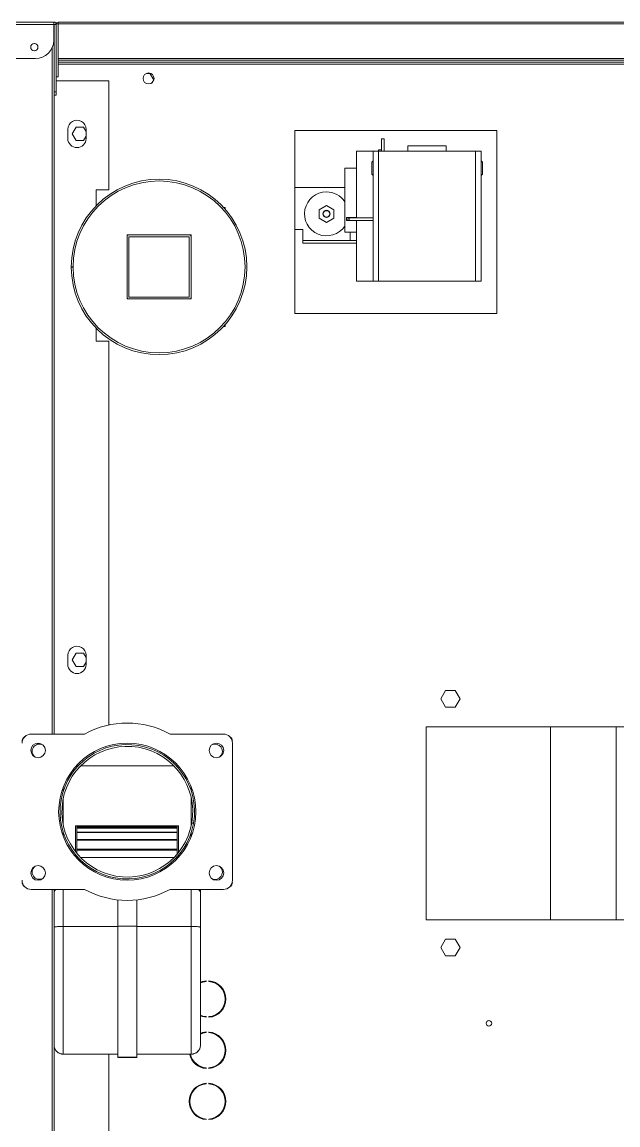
# Model space of a CAD drawing. Header units: millimetres. Extents: x 7703 to 14147, y -5820 to 95.
# Drawn here: x 12749.7 to 12782.3, y -3482.4 to -3422 of the extents above; entities that cross this region are included whole.
import ezdxf

# ---------------------------------------------------------------- set-up
doc = ezdxf.new("R2010")
doc.units = ezdxf.units.MM

# ---------------------------------------------------------------- blocks, each defined once
blk = doc.blocks.new('A$C7BB95772')
at = {"color": 1, "linetype": 'Continuous', "lineweight": 0}
for p, q in [((1158.68, -922.91), (1158.68, -49.91)), ((1177.65, -49.91), (1177.65, -922.91)), ((1178.66, -49.91), (1178.66, -922.91)), ((1155.7, -922.92), (1155.7, -70.05)), ((1156.8, -922.92), (1156.8, -70.02)), ((1157.82, -922.89), (1157.82, -68.61)), ((1157.83, -68.61), (1157.83, -922.89)), ((687.64, -613.01), (687.64, -721.75)), ((793.24, -721.75), (793.24, -613.01)), ((687.64, -617.83), (793.24, -617.83)), ((687.64, -653.83), (793.24, -653.83)), ((1119.26, -683.09), (1019.26, -683.09)), ((1019.26, -683.09), (1019.26, -793.5)), ((1119.26, -793.5), (1119.26, -683.09)), ((1036.98, -691.75), (1036.98, -694.76)), ((1036.98, -691.75), (1107.98, -691.75)), ((1095.43, -691), (1094.73, -691.71)), ((1094.73, -691.71), (1094.73, -691.75)), ((1102.73, -691.71), (1094.73, -691.71)), ((1102.02, -691), (1095.43, -691)), ((1102.73, -691.71), (1102.02, -691)), ((1102.73, -691.75), (1102.73, -691.71)), ((1107.98, -691.75), (1107.98, -694.76)), ((1036.98, -694.76), (1036.98, -747.74)), ((1036.98, -694.76), (1107.98, -694.76)), ((1107.98, -694.76), (1107.98, -710.75)), ((672.39, -703.21), (667.82, -705.86)), ((676.97, -705.86), (672.39, -703.21)), ((808.49, -703.21), (803.92, -705.86)), ((813.07, -705.86), (808.49, -703.21)), ((667.82, -705.86), (667.82, -711.14)), ((667.82, -711.14), (672.39, -713.78)), ((672.39, -713.78), (676.97, -711.14)), ((676.97, -711.14), (676.97, -705.86)), ((803.92, -705.86), (803.92, -711.14)), ((803.92, -711.14), (808.49, -713.78)), ((808.49, -713.78), (813.07, -711.14)), ((813.07, -711.14), (813.07, -705.86)), ((1107.98, -710.75), (1110.99, -710.75)), ((1107.98, -731.75), (1107.98, -710.75)), ((1110.99, -731.75), (1110.99, -710.75)), ((687.64, -721.75), (793.24, -721.75)), ((1110.99, -731.75), (1107.98, -731.75)), ((1107.98, -731.75), (1107.98, -747.74)), ((1036.98, -747.74), (1107.98, -747.74)), ((1036.98, -747.74), (1036.98, -750.75)), ((1114.73, -744.75), (1107.98, -744.75)), ((1108.73, -746.25), (1107.98, -746.25)), ((1114.73, -746.25), (1107.98, -746.25)), ((1107.98, -747.74), (1107.98, -750.75)), ((1108.73, -747.75), (1107.98, -747.75)), ((1108.73, -746.25), (1108.73, -747.75)), ((1114.73, -744.75), (1114.73, -746.25)), ((1036.98, -750.75), (1107.98, -750.75)), ((1036.98, -750.75), (1036.98, -750.76)), ((1036.98, -750.76), (1036.98, -759.75)), ((1036.98, -750.76), (1070.13, -750.76)), ((1070.13, -763.92), (1070.13, -750.75)), ((1071.63, -763.92), (1071.63, -750.75)), ((1071.63, -750.76), (1094.73, -750.76)), ((1094.73, -750.75), (1094.73, -750.8)), ((1094.73, -750.8), (1095.43, -751.5)), ((1102.73, -750.8), (1094.73, -750.8)), ((1102.02, -751.5), (1095.43, -751.5)), ((1102.02, -751.5), (1102.73, -750.8)), ((1102.73, -750.8), (1102.73, -750.75)), ((1102.73, -750.76), (1107.98, -750.76)), ((1107.98, -750.75), (1107.98, -750.76)), ((1107.98, -750.76), (1107.98, -759.75)), ((1036.98, -759.75), (1070.13, -759.75)), ((1057.73, -759.75), (1057.73, -789.25)), ((1059.23, -789.25), (1059.23, -759.75)), ((1063.73, -766.25), (1063.73, -759.75)), ((1070.03, -759.75), (1070.03, -765.25)), ((1071.63, -759.75), (1107.98, -759.75)), ((1071.73, -765.25), (1071.73, -759.75)), ((1098.73, -759.75), (1098.73, -766.25)), ((1059.23, -763.25), (1063.73, -763.25)), ((1059.23, -789.25), (1059.23, -763.25)), ((1070.03, -763.25), (1070.13, -763.25)), ((1070.03, -765.25), (1071.73, -765.25)), ((1071.63, -763.92), (1070.13, -763.92)), ((1071.63, -763.25), (1071.73, -763.25)), ((1098.73, -766.25), (1063.73, -766.25)), ((1088.23, -766.25), (1088.23, -793.5)), ((1071.41, -772.25), (1069.1, -776.25)), ((1069.1, -776.25), (1071.41, -780.26)), ((1076.04, -772.25), (1071.41, -772.25)), ((1078.35, -776.25), (1076.04, -772.25)), ((1076.04, -780.26), (1078.35, -776.25)), ((1071.41, -780.26), (1076.04, -780.26)), ((1057.73, -789.25), (1059.23, -789.25)), ((1065.23, -789.25), (1059.23, -789.25)), ((1065.23, -793.5), (1065.23, -789.25)), ((1019.26, -793.5), (1119.26, -793.5)), ((709.23, -827.62), (784.23, -827.62)), ((1013.09, -831.66), (1012.15, -831.66)), ((1012.15, -831.66), (1012.15, -832.51)), ((1077.15, -831.66), (1076.37, -831.66)), ((1077.15, -832.35), (1077.15, -831.66)), ((704.23, -861.75), (704.23, -832.62)), ((789.23, -832.62), (789.23, -861.75)), ((578.28, -840.5), (578.63, -840.5)), ((578.63, -842), (578.28, -842)), ((597.87, -840.5), (598.23, -840.5)), ((598.23, -842), (597.87, -842)), ((606.28, -840.5), (606.63, -840.5)), ((606.63, -842), (606.28, -842)), ((625.87, -840.5), (626.23, -840.5)), ((626.23, -842), (625.87, -842)), ((634.28, -840.5), (634.63, -840.5)), ((634.63, -842), (634.28, -842)), ((653.87, -840.5), (654.23, -840.5)), ((654.23, -842), (653.87, -842)), ((614.02, -850.12), (614.02, -879.87)), ((614.19, -850.12), (614.02, -850.12)), ((683.96, -850.12), (614.19, -850.12)), ((614.19, -879.87), (614.19, -850.12)), ((619.02, -845.12), (619.18, -845.12)), ((619.18, -845.12), (683.54, -845.12)), ((683.54, -845.12), (702.63, -845.12)), ((683.96, -879.87), (683.96, -850.12)), ((704.23, -850.12), (683.96, -850.12)), ((702.63, -845.12), (704.23, -845.12)), ((733.27, -850.12), (735.53, -850.12)), ((739.45, -850.12), (754.02, -850.12)), ((740.52, -849.91), (740.35, -848.93)), ((740.45, -848.91), (740.62, -849.9)), ((757.94, -850.12), (760.2, -850.12)), ((1062.23, -850.25), (1027.23, -850.25)), ((1027.23, -850.25), (1027.23, -885.25)), ((1061.23, -850.25), (1028.23, -850.25)), ((1062.23, -885.25), (1062.23, -850.25)), ((1027.23, -851.25), (1027.23, -884.25)), ((1028.23, -851.25), (1028.23, -884.25)), ((1061.23, -851.25), (1028.23, -851.25)), ((1061.23, -884.25), (1061.23, -851.25)), ((1062.23, -884.25), (1062.23, -851.25)), ((722.93, -857.12), (721.73, -857.12)), ((721.73, -857.17), (721.73, -858.18)), ((722.15, -857.81), (721.73, -857.81)), ((721.73, -859.56), (721.73, -910.67)), ((738.92, -857.81), (723.67, -857.81)), ((738.92, -857.12), (724.51, -857.12)), ((725.73, -912.77), (725.73, -857.81)), ((726.06, -912.77), (726.06, -857.81)), ((726.28, -912.77), (726.28, -857.81)), ((731.22, -912.77), (731.22, -857.81)), ((731.56, -912.77), (731.56, -857.81)), ((731.57, -912.77), (731.57, -857.81)), ((735.27, -912.77), (735.27, -857.81)), ((735.61, -912.77), (735.61, -857.81)), ((737.76, -912.77), (737.76, -857.81)), ((738.09, -912.77), (738.09, -857.81)), ((738.61, -912.77), (738.61, -857.81)), ((738.92, -857.81), (738.61, -857.81)), ((738.92, -857.81), (738.92, -857.12)), ((738.92, -912.77), (738.92, -857.81)), ((771.73, -858.18), (771.73, -857.17)), ((771.73, -910.67), (771.73, -859.56)), ((1147.02, -870.68), (1145.54, -871.54)), ((1150.6, -872.74), (1147.02, -870.68)), ((1150.6, -874.59), (1150.6, -872.74)), ((612.27, -890.37), (612.27, -879.87)), ((612.44, -879.87), (612.27, -879.87)), ((612.44, -890.37), (612.44, -879.87)), ((684.11, -879.87), (612.44, -879.87)), ((684.11, -890.37), (684.11, -879.87)), ((698.52, -879.87), (684.11, -879.87)), ((1027.23, -885.25), (1062.23, -885.25)), ((1028.23, -884.25), (1061.23, -884.25)), ((1028.23, -885.25), (1061.23, -885.25)), ((612.44, -890.37), (612.27, -890.37)), ((684.11, -890.37), (612.44, -890.37)), ((614.02, -890.37), (614.02, -920.12)), ((614.19, -920.12), (614.19, -890.37)), ((683.96, -920.12), (683.96, -890.37)), ((698.52, -890.37), (684.11, -890.37)), ((221.46, -895.13), (614.02, -895.13)), ((794.19, -895.13), (1004.08, -895.13)), ((1004.08, -895.13), (1004.08, -902.11)), ((1086.95, -902.11), (1086.95, -895.13)), ((1086.95, -895.13), (1146.46, -895.13)), ((1146.46, -895.13), (1146.46, -923.92)), ((1004.08, -902.11), (1011.2, -902.11)), ((1078.26, -902.11), (1086.95, -902.11)), ((704.23, -937.62), (704.23, -908.49)), ((789.23, -908.49), (789.23, -937.62)), ((828.58, -907.63), (826.23, -908.98)), ((826.23, -908.98), (826.23, -913.11)), ((827.3, -907.63), (832.3, -907.63)), ((833.38, -908.98), (831.03, -907.63)), ((833.38, -913.11), (833.38, -908.98)), ((1116.28, -907.63), (1113.93, -908.98)), ((1113.93, -908.98), (1113.93, -913.11)), ((1114.96, -907.63), (1119.96, -907.63)), ((1121.08, -908.98), (1118.73, -907.63)), ((1121.08, -913.11), (1121.08, -908.98)), ((721.73, -912.06), (721.73, -913.07)), ((722.52, -912.77), (721.73, -912.77)), ((723.33, -913.45), (722.17, -913.45)), ((738.92, -912.77), (724.07, -912.77)), ((738.92, -913.45), (724.93, -913.45)), ((738.92, -912.77), (738.61, -912.77)), ((738.92, -913.45), (738.92, -912.77)), ((771.73, -913.07), (771.73, -912.06)), ((826.23, -913.11), (829.8, -915.18)), ((829.8, -915.18), (833.38, -913.11)), ((1044.68, -914.75), (1044.68, -915.75)), ((1044.78, -915.75), (1044.78, -914.75)), ((1113.93, -913.11), (1117.5, -915.18)), ((1117.5, -915.18), (1121.08, -913.11)), ((614.02, -920.12), (614.19, -920.12)), ((614.19, -920.12), (683.96, -920.12)), ((683.96, -920.12), (704.23, -920.12)), ((735.53, -920.12), (733.27, -920.12)), ((754.02, -920.12), (739.45, -920.12)), ((760.2, -920.12), (757.94, -920.12)), ((832.3, -917.63), (827.3, -917.63)), ((1119.96, -917.63), (1114.96, -917.63)), ((1148.68, -923.92), (1148.68, -922.92)), ((1148.68, -922.92), (1177.65, -922.92)), ((1156.8, -922.89), (1157.82, -922.89)), ((1157.83, -922.89), (1157.82, -922.89)), ((1158.68, -922.89), (1157.83, -922.89)), ((1177.65, -922.91), (1158.68, -922.91)), ((1161.97, -922.91), (1161.97, -922.92)), ((1164.12, -922.91), (1164.12, -922.92)), ((1176.44, -922.91), (1176.44, -922.92)), ((1177.65, -922.91), (1178.66, -922.91)), ((1177.65, -923.92), (1177.65, -922.92)), ((704.23, -925.12), (198.48, -925.12)), ((704.23, -926.13), (203.2, -926.13)), ((229.26, -925.11), (618.71, -925.11)), ((789.23, -925.11), (1138.66, -925.11)), ((1169.45, -925.12), (789.23, -925.12)), ((1164.72, -926.13), (789.23, -926.13)), ((1138.66, -925.12), (1138.66, -923.92)), ((1138.66, -923.92), (1140.46, -923.92)), ((1140.46, -923.92), (1140.46, -925.12)), ((1148.68, -923.92), (1140.46, -923.92)), ((1148.68, -923.92), (1154.2, -923.92)), ((1177.26, -923.92), (1154.2, -923.92)), ((1177.26, -925.32), (1168.66, -925.32)), ((1177.26, -925.12), (1169.45, -925.12)), ((1176.96, -925.32), (1176.96, -925.12)), ((1176.96, -925.16), (1177.36, -925.16)), ((1177.26, -923.92), (1177.65, -923.92)), ((1177.26, -925.12), (1177.26, -923.92)), ((1177.26, -925.32), (1177.26, -1232.39)), ((1177.26, -925.32), (1178.66, -925.32)), ((1177.36, -923.92), (1177.36, -923.92)), ((1177.36, -925.16), (1177.36, -925.32)), ((1178.65, -925.16), (1178.66, -925.16)), ((1178.66, -925.32), (1178.66, -925.16)), ((1178.66, -1232.86), (1178.66, -925.32)), ((1158.66, -935.32), (1158.66, -1218.28))]:
    blk.add_line(p, q, dxfattribs=at)
at = {"color": 1, "linetype": 'Continuous', "lineweight": 0, "flags": 128}
for points in [[(1070.03, -764.84), (1071.64, -764.44), (1071.73, -764.42)], [(709.73, -837.12), (709.91, -838.3), (710.18, -838.95)], [(783.29, -838.95), (783.56, -838.3), (783.73, -837.12)], [(625.87, -842), (625.54, -843.89), (625.09, -845.12)], [(625.47, -845.12), (625.88, -843.96), (626.23, -842)], [(634.28, -842), (634.63, -843.96), (635.03, -845.12)], [(635.41, -845.12), (634.97, -843.89), (634.63, -842)], [(653.87, -842), (653.54, -843.89), (653.09, -845.12)], [(653.47, -845.12), (653.88, -843.96), (654.23, -842)]]:
    blk.add_lwpolyline(points, dxfattribs=at)
at = {"color": 1, "linetype": 'Continuous', "lineweight": 0}
for centre, radius in [((630.99, -687.46), 1.5), ((1073.73, -776.25), 2), ((1073.73, -776.25), 1.75), ((713.23, -836.37), 4), ((780.23, -836.37), 4), ((746.73, -885.12), 37.5), ((1147.8, -873.5), 3), ((713.23, -933.87), 4), ((780.23, -933.87), 4), ((1164.96, -935.92), 2)]:
    blk.add_circle(centre, radius, dxfattribs=at)
for centre, radius, start, end in [((1073.73, -776.25), 12, 123.55731, 0), ((1073.73, -776.25), 12, 0, 56.44269), ((1044.73, -867.75), 48, 270.05968, 269.94032), ((1044.73, -867.75), 47, 270.05968, 269.94032), ((588.25, -841.25), 10, 4.30122, 175.69878), ((588.25, -841.25), 9.65, 4.45754, 175.54246), ((616.25, -841.25), 10, 4.30122, 175.69878), ((616.25, -841.25), 9.65, 4.45754, 175.54246), ((644.25, -841.25), 10, 4.30122, 175.69878), ((644.25, -841.25), 9.65, 4.45754, 175.54246), ((709.23, -832.62), 5, 90, 180), ((708.23, -830.62), 3, 90, 151.49093), ((784.23, -832.62), 5, 0, 90), ((785.23, -830.62), 3, 28.50957, 90), ((713.73, -837.12), 4, 40.15819, 180), ((779.73, -837.12), 4, 0, 139.84205), ((588.25, -841.25), 10, 184.30122, 355.69878), ((588.25, -841.25), 9.65, 184.45754, 355.54246), ((616.25, -841.25), 10, 184.30122, 257.10704), ((616.25, -841.25), 9.65, 184.45754, 256.63091), ((619.02, -850.12), 5, 90, 180), ((702.31, -847.15), 2.05, 20.22824, 80.875), ((746.73, -885.12), 36.75, 100.00741, 99.85151), ((746.73, -885.12), 35.75, 100.00741, 99.85151), ((1028.23, -851.25), 1, 90, 180), ((1061.23, -851.25), 1, 0, 90), ((746.73, -885.12), 48.5, 151.19786, 208.80214), ((746.73, -885.12), 48.5, 331.19786, 28.80214), ((1028.23, -884.25), 1, 180, 270), ((1061.23, -884.25), 1, 270, 0), ((827.3, -912.63), 5, 90.00001, 270.00001), ((832.3, -912.63), 5, 270, 90.00002), ((1114.96, -912.63), 5, 90.00001, 270.00001), ((1119.96, -912.63), 5, 270, 90.00003), ((619.02, -920.12), 5, 180, 270), ((1177.65, -922.91), 1.01, 270, 360), ((1177.65, -922.91), 0.01, 270, 360), ((702.31, -923.09), 2.05, 279.125, 339.77176), ((1168.66, -935.32), 10, 90, 180), ((1177.26, -925.32), 1.4, 0, 90), ((1177.26, -925.32), 0.2, 0, 90), ((1177.36, -925.16), 1.3, 0, 72.95217), ((713.73, -933.12), 4, 152.61995, 319.87968), ((779.73, -933.12), 4, 220.15952, 27.22061), ((709.23, -937.62), 5, 180, 270), ((708.23, -939.62), 3, 208.50868, 270), ((784.23, -937.62), 5, 270, 0), ((785.23, -939.62), 3, 270, 331.49089), ((1164.96, -935.91), 2, 180, 359.86857)]:
    blk.add_arc(centre, radius, start, end, dxfattribs=at)
for points, knots in [([(619.18, -845.12), (619.13, -845.12), (618.76, -845.12), (617.84, -845.24), (616.48, -845.8), (615.21, -846.94), (614.35, -848.43), (614.24, -849.56), (614.19, -850.12)], [0, 0, 0, 0, 0.017194, 0.141317, 0.355985, 0.57065, 0.785319, 1, 1, 1, 1]), ([(683.54, -845.12), (683.55, -845.12), (683.58, -845.12), (683.65, -845.24), (683.77, -845.8), (683.88, -846.94), (683.95, -848.43), (683.96, -849.56), (683.96, -850.12)], [0, 0, 0, 0, 0.014625, 0.141312, 0.35598, 0.570654, 0.785331, 1, 1, 1, 1]), ([(614.19, -920.12), (614.24, -920.68), (614.35, -921.81), (615.21, -923.3), (616.48, -924.44), (617.84, -925), (618.76, -925.12), (619.13, -925.12), (619.18, -925.12)], [0, 0, 0, 0, 0.214681, 0.42935, 0.644015, 0.858683, 0.982806, 1, 1, 1, 1]), ([(683.96, -920.12), (683.96, -920.68), (683.95, -921.81), (683.88, -923.3), (683.77, -924.44), (683.65, -925), (683.58, -925.12), (683.55, -925.12), (683.54, -925.12)], [0, 0, 0, 0, 0.214669, 0.429346, 0.64402, 0.858688, 0.985375, 1, 1, 1, 1])]:
    blk.add_open_spline(points, degree=3, knots=knots, dxfattribs=at)

msp = doc.modelspace()

# ---------------------------------------------------------------- block references
at = {"color": 31, "xscale": -0.1000000000021828, "yscale": 0.1000000000021828, "zscale": 0.1000000000021828, "rotation": 270}
msp.add_blockref('A$C7BB95772', (12843.983, -3539.903), dxfattribs=at)

doc.saveas('drawing.dxf')
